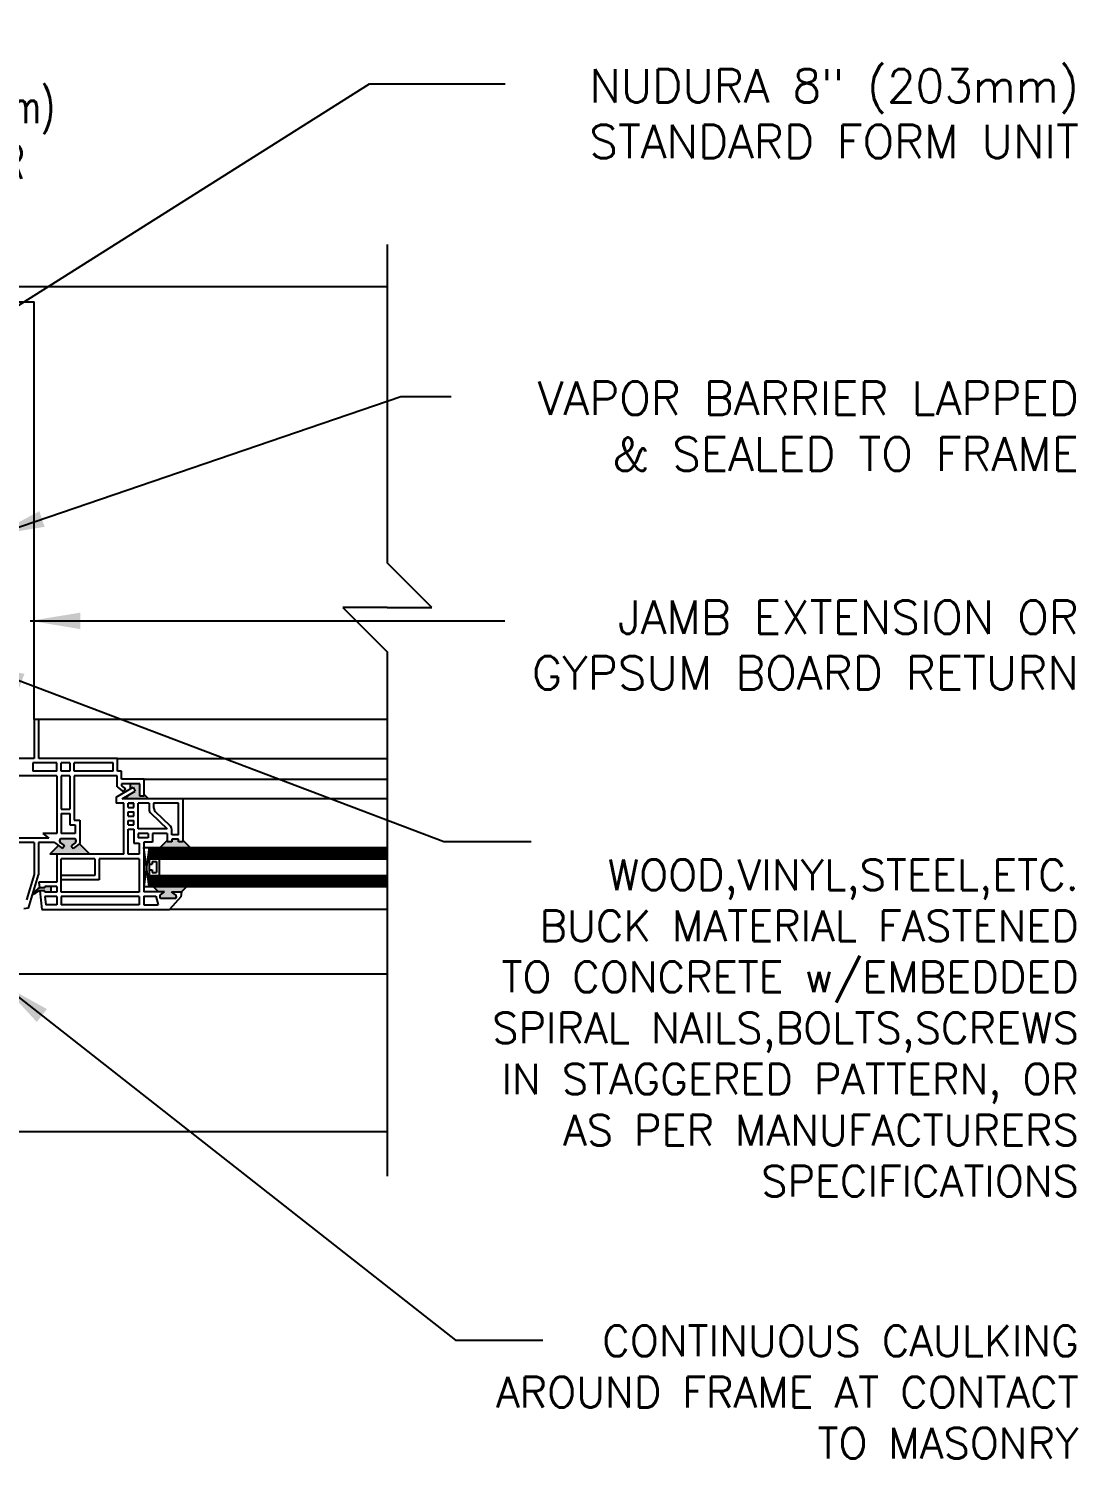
# Model space of a CAD drawing. Header units: inches. Extents: x 47.3 to 95.3, y 146.1 to 211.2.
# Drawn here: x 71.79 to 95.34, y 175.18 to 207.27 of the extents above; entities that cross this region are included whole.
import ezdxf

# ---------------------------------------------------------------- set-up
doc = ezdxf.new("R2010")
doc.units = ezdxf.units.IN
doc.header["$LTSCALE"] = 0.5
doc.header["$MEASUREMENT"] = 0
for name, color, linetype in [('HATCH', 12, 'Continuous'), ('LINE9', 9, 'Continuous'), ('TEXT', 4, 'Continuous')]:
    doc.layers.add(name, color=color, linetype=linetype)
doc.styles.add('DIM', font='romans.shx', dxfattribs={"width": 0.7})
doc.styles.get("Standard").update_dxf_attribs({"font": 'romans.shx', "height": 0.75})
doc.dimstyles.new('ext_12', dxfattribs={"dimscale": 12, "dimtxt": 0.075, "dimasz": 0.09375, "dimexe": 0.09375, "dimexo": 0.0625, "dimgap": 0.0625, "dimtad": 1, "dimdec": 1, "dimzin": 2, "dimdsep": 46, "dimlunit": 4, "dimtxsty": 'DIM', "dimcen": 0.09, "dimdle": 0.09375, "dimclrt": 4, "dimadec": 0, "dimazin": 0, "dimtfac": 1, "dimtdec": 1, "dimtmove": 2, "dimatfit": 3, "dimfxl": 0, "dimfrac": 2, "dimtolj": 1, "dimtzin": 0, "dimarcsym": 0})
doc.dimstyles.new('ext_8', dxfattribs={"dimscale": 8, "dimtxt": 0.09375, "dimasz": 0.09375, "dimexe": 0.09375, "dimexo": 0.0625, "dimgap": 0.0625, "dimtad": 1, "dimdec": 6, "dimzin": 3, "dimdsep": 46, "dimlunit": 4, "dimtxsty": 'DIM', "dimcen": 0.09, "dimdle": 0.09375, "dimclrt": 4, "dimadec": 0, "dimazin": 0, "dimtfac": 1, "dimtdec": 6, "dimtmove": 2, "dimatfit": 3, "dimfxl": 0, "dimfrac": 2, "dimtolj": 1, "dimtzin": 0, "dimarcsym": 0})

# ---------------------------------------------------------------- blocks, each defined once
blk = doc.blocks.new('*D3')
at = {"layer": 'Defpoints', "color": 0}
for p in [(69.323, 202.592), (69.323, 197.763), (67.823, 194.599)]:
    blk.add_point(p, dxfattribs=at)
at = {"layer": 'TEXT', "color": 0, "lineweight": -2}
for p, q in [((67.823, 195.099), (67.823, 203.342)), ((69.323, 198.263), (69.323, 203.342)), ((67.073, 202.592), (66.323, 202.592)), ((67.823, 202.592), (69.323, 202.592)), ((70.073, 202.592), (70.823, 202.592))]:
    blk.add_line(p, q, dxfattribs=at)
at = {"layer": 'TEXT', "color": 0}
for points in [[(67.073, 202.717), (67.073, 202.467), (67.823, 202.592)], [(70.073, 202.717), (70.073, 202.467), (69.323, 202.592)]]:
    blk.add_solid(points, dxfattribs=at)
at = {"layer": 'TEXT', "color": 4, "insert": (69.656, 204.903), "char_height": 0.75, "attachment_point": 5, "style": 'DIM'}
blk.add_mtext('\\A1;1 1/2"(38mm)\\PMIN. COVER', dxfattribs=at)

msp = doc.modelspace()

# ---------------------------------------------------------------- hatches: boundary and pattern name
at = {"layer": 'LINE9'}
h = msp.add_hatch(color=0, dxfattribs=at)
h.paths.add_polyline_path([(75.08181, 187.7452195, 0.5043242544), (75.0834626, 187.8293488), (74.9951728, 187.8983355), (75.2189236, 187.8983355), (75.336417, 188.0158289), (74.586041, 188.0158289), (74.7035344, 187.8983355), (74.8389228, 187.8983355), (74.7500525, 187.8288952, 0.4999166542), (74.7522856, 187.7452195)])
h.paths.add_polyline_path([(75.4107504, 188.8908289), (75.2556459, 189.0459333), (75.2556459, 189.0158289), (75.1556459, 189.0158289), (75.1556459, 189.0783289), (74.9993959, 189.0783289), (74.9993959, 189.0158289), (74.8993959, 189.0158289), (74.8993959, 189.0459333), (74.7442915, 188.8908289)])
h.paths.add_polyline_path([(74.4762709, 189.9845789), (74.3806459, 190.0802039), (74.3806459, 190.0470789), (74.2806459, 190.0470789), (74.2806459, 190.1095789), (74.2806459, 190.3220789), (74.0714961, 190.3220789), (74.0714961, 190.2078114), (74.1310045, 190.2424686), (74.1813309, 190.1560553), (74.0341134, 190.0703171), (73.9483752, 189.9845789)])
h.paths.add_polyline_path([(73.1599287, 188.7408289), (72.9274142, 188.9733434), (72.7898162, 188.8658289), (72.7456713, 188.9313355), (72.8345416, 189.0007758, 0.4999166542), (72.8323085, 189.0844516), (72.5027841, 189.0844516, 0.5043242544), (72.5011315, 189.0003222), (72.5894213, 188.9313355), (72.5452764, 188.8658289), (72.4572821, 188.9345847), (72.2635262, 188.7408289), (72.4214611, 188.7408289)])
h.paths.add_polyline_path([(72.2866076, 187.8908289), (72.2866076, 188.0158289), (72.1517541, 188.0158289), (72.1517541, 187.9845789), (72.0308393, 187.9845789, 0.0777667154), (71.8909884, 187.8756034), (71.8771323, 187.8290445, -0.0313551349), (72.0374083, 187.9220789), (72.1517541, 187.9220789), (72.1517541, 187.8908289)])

# ---------------------------------------------------------------- linework, layer by layer
at = {"layer": 'HATCH'}
for p, q in [((74.4964611, 188.8658289), (79.8396019, 188.8658289)), ((74.4964611, 188.8408289), (79.8396019, 188.8408289)), ((74.4964611, 188.8158289), (79.8396019, 188.8158289)), ((74.4964611, 188.7908289), (79.8396019, 188.7908289)), ((74.4964611, 188.7658289), (79.8396019, 188.7658289)), ((74.4964611, 188.7408289), (79.8396019, 188.7408289)), ((74.4964611, 188.7158289), (79.8396019, 188.7158289)), ((74.4964611, 188.6908289), (79.8396019, 188.6908289)), ((74.4964611, 188.6658289), (79.8396019, 188.6658289)), ((74.4964611, 188.2408289), (79.8396019, 188.2408289)), ((74.4964611, 188.2158289), (79.8396019, 188.2158289)), ((74.4964611, 188.1908289), (79.8396019, 188.1908289)), ((74.4964611, 188.1658289), (79.8396019, 188.1658289)), ((74.4964611, 188.1408289), (79.8396019, 188.1408289)), ((74.4964611, 188.1158289), (79.8396019, 188.1158289)), ((74.4964611, 188.0908289), (79.8396019, 188.0908289)), ((74.4964611, 188.0658289), (79.8396019, 188.0658289)), ((74.4964611, 188.0408289), (79.8396019, 188.0408289))]:
    msp.add_line(p, q, dxfattribs=at)
at = {"layer": 'LINE9'}
for p, q in [((79.8396019, 202.4251862), (79.8396019, 195.281649)), ((68.5753142, 201.4822359), (79.8396019, 201.4822359)), ((49.2003142, 201.141024), (71.9097538, 201.141024)), ((71.9097538, 191.7658406), (71.9097538, 201.1384859)), ((80.8396019, 194.281649), (79.8396019, 195.281649)), ((79.8396019, 194.281649), (78.8396019, 194.281649)), ((78.8396019, 194.281649), (79.8396019, 193.281649)), ((79.8396019, 194.281649), (80.8396019, 194.281649)), ((79.8383767, 193.281649), (79.8358386, 181.5134859)), ((71.9097538, 191.7658406), (71.9097538, 190.8908406)), ((72.0097538, 191.7658406), (71.9097538, 191.7658406)), ((71.9097538, 191.7658406), (71.9097538, 190.8908406)), ((79.8396019, 191.7661422), (72.0097538, 191.7658406)), ((72.0097538, 191.7658406), (72.0097538, 190.8908406)), ((71.9097538, 190.8908406), (71.4097538, 190.8908406)), ((72.4214611, 190.7908406), (71.8847538, 190.7908406)), ((71.8847538, 190.7908406), (71.8847538, 190.6033406)), ((73.7847538, 190.8908406), (72.0134165, 190.8908406)), ((72.4214611, 190.6033406), (72.4214611, 190.7908406)), ((72.5214611, 190.6033406), (72.5214611, 190.7908406)), ((72.7089611, 190.7908406), (72.5214611, 190.7908406)), ((72.7089611, 190.7908406), (72.7089611, 190.6033406)), ((73.6847538, 190.7908406), (72.8089611, 190.7908406)), ((72.8089611, 190.6033406), (72.8089611, 190.7908406)), ((73.6847538, 190.6033406), (73.6847538, 190.7908406)), ((73.7847538, 190.6033406), (73.7847538, 190.8908406)), ((73.7847538, 190.8908406), (79.8396019, 190.8908406)), ((72.4214611, 190.5033406), (71.4097538, 190.5033406)), ((72.4214611, 190.6033406), (71.8847538, 190.6033406)), ((72.4214611, 190.5033406), (72.4214611, 189.2093332)), ((72.7089611, 190.6033406), (72.5214611, 190.6033406)), ((72.7089611, 190.5033406), (72.5214611, 190.5033406)), ((72.5214611, 190.5033406), (72.5214611, 189.7533406)), ((72.7089611, 190.5033406), (72.7089611, 189.7533406)), ((73.6847538, 190.6033406), (72.8089611, 190.6033406)), ((73.7722538, 190.5033406), (72.8089611, 190.5033406)), ((72.8089611, 190.5033406), (72.8089611, 189.5033406)), ((73.7722538, 190.2533406), (73.7722538, 190.5033406)), ((73.8722538, 190.6033406), (73.7847538, 190.6033406)), ((73.8722538, 190.4220789), (73.8722538, 190.6033406)), ((74.3806459, 190.4220789), (73.8722538, 190.4220789)), ((74.3806459, 190.0470789), (74.3806459, 190.4220789)), ((74.3806459, 190.4220789), (79.8396019, 190.4220789)), ((73.7556459, 190.0238629), (74.1310045, 190.2424686)), ((73.7556459, 190.0238629), (73.7556459, 189.8845789)), ((73.7722538, 190.2533406), (73.9163987, 190.1407105)), ((74.2806459, 190.3220789), (73.8722538, 190.3220789)), ((73.8722538, 190.3220789), (73.8722538, 190.2752039)), ((73.8722538, 190.2752039), (73.9605436, 190.2062172)), ((73.8868959, 189.9845789), (74.1813309, 190.1560553)), ((73.9605436, 190.2062172), (73.9163987, 190.1407105)), ((74.0341134, 190.0703171), (73.9483752, 189.9845789)), ((74.0714961, 190.2078114), (74.0714961, 190.3220789)), ((74.1310045, 190.2424686), (74.1813309, 190.1560553)), ((74.2806459, 190.0470789), (74.2806459, 190.3220789)), ((74.2806459, 190.0470789), (74.2806459, 190.1095789)), ((74.3806459, 190.0470789), (74.2806459, 190.0470789)), ((74.3806459, 190.0802039), (74.4762709, 189.9845789)), ((72.5214611, 189.7533406), (72.7089611, 189.7533406)), ((73.9214611, 189.8845789), (73.7556459, 189.8845789)), ((75.2556459, 189.9845789), (73.8868959, 189.9845789)), ((73.9214611, 188.7408289), (73.9214611, 189.8845789)), ((74.0214611, 189.7908289), (74.0214611, 189.8845789)), ((74.1464611, 189.8845789), (74.0214611, 189.8845789)), ((74.0214611, 189.8845789), (74.1464611, 189.8845789)), ((74.0214611, 189.7908289), (74.1464611, 189.7908289)), ((74.0214611, 189.5970789), (74.0214611, 189.6908289)), ((74.0214611, 189.6908289), (74.1464611, 189.6908289)), ((74.1464611, 189.7908289), (74.1464611, 189.8845789)), ((74.1464611, 189.5970789), (74.1464611, 189.6908289)), ((74.2464611, 189.3095789), (74.2464611, 189.8845789)), ((74.4931459, 189.8845789), (74.2464611, 189.8845789)), ((74.4931459, 189.8845789), (74.4931459, 189.7505935)), ((75.1556459, 189.8845789), (74.5931459, 189.8845789)), ((74.5931459, 189.8845789), (74.5931459, 189.7934052)), ((74.6318695, 189.7029542), (74.9606723, 189.389327)), ((75.1556459, 189.1783289), (75.1556459, 189.8845789)), ((79.8396019, 189.9847768), (75.2556459, 189.9847768)), ((75.2556459, 189.0158289), (75.2556459, 189.9845789)), ((72.5214611, 189.6533406), (72.5214611, 189.2093332)), ((72.5214611, 189.6533406), (72.7089611, 189.6533406)), ((72.7089611, 189.6533406), (72.7089611, 189.4033406)), ((72.7089611, 189.4033406), (72.8339611, 189.4033406)), ((72.8089611, 189.5033406), (72.9339611, 189.5033406)), ((72.8339611, 189.4033406), (72.8339611, 189.2093332)), ((72.9339611, 189.5033406), (72.9339611, 188.9784589)), ((74.0214611, 189.5970789), (74.1464611, 189.5970789)), ((74.0214611, 189.4033289), (74.0214611, 189.4970789)), ((74.0214611, 189.4970789), (74.1464611, 189.4970789)), ((74.0214611, 189.4033289), (74.1464611, 189.4033289)), ((74.1464611, 189.4033289), (74.1464611, 189.4970789)), ((74.5318695, 189.6601425), (74.8993959, 189.3095789)), ((72.2413069, 189.1033406), (71.4097538, 189.1033406)), ((72.4214611, 189.2093332), (72.1056565, 189.2093332)), ((72.1056565, 189.2093332), (72.2413069, 189.1033406)), ((72.8323085, 189.0844516), (72.5027841, 189.0844516)), ((72.8339611, 189.2093332), (72.5214611, 189.2093332)), ((74.0214611, 188.7408289), (74.0214611, 189.3033289)), ((74.0214611, 189.3033289), (74.1464611, 189.3033289)), ((74.1464611, 189.3033289), (74.1464611, 188.9908289)), ((74.8993959, 189.3095789), (74.2464611, 189.3095789)), ((74.2464611, 189.2095789), (74.2464611, 189.1095789)), ((74.4714611, 189.2095789), (74.2464611, 189.2095789)), ((74.4714611, 189.1095789), (74.2464611, 189.1095789)), ((74.4714611, 189.2095789), (74.4714611, 189.1095789)), ((74.5714611, 189.2095789), (74.5714611, 189.0095789)), ((74.8993959, 189.2095789), (74.5714611, 189.2095789)), ((74.8993959, 189.0459333), (74.7442915, 188.8908289)), ((74.8993959, 189.2095789), (74.8993959, 189.0158289)), ((74.9993959, 189.1783289), (74.9993959, 189.298876)), ((75.1556459, 189.1783289), (74.9993959, 189.1783289)), ((75.1556459, 189.0783289), (74.9993959, 189.0783289)), ((74.9993959, 189.0783289), (74.9993959, 189.0158289)), ((75.1556459, 189.0158289), (75.1556459, 189.0783289)), ((75.2556459, 189.0459333), (75.4107504, 188.8908289)), ((71.9097538, 189.0033406), (71.4097538, 189.0033406)), ((71.9097538, 189.0033406), (71.9097538, 188.2892415)), ((72.3692878, 189.0033406), (72.0097538, 189.0033406)), ((72.0097538, 189.0033406), (72.0097538, 188.274677)), ((72.4572821, 188.9345847), (72.2635262, 188.7408289)), ((72.4214611, 188.7408289), (72.2635262, 188.7408289)), ((72.3692878, 189.0033406), (72.5452764, 188.8658289)), ((73.9214611, 188.7408289), (72.4214611, 188.7408289)), ((72.4214611, 188.7408289), (72.4214611, 188.1158289)), ((72.5011315, 189.0003222), (72.5894213, 188.9313355)), ((72.5894213, 188.9313355), (72.5452764, 188.8658289)), ((72.8339611, 189.0003222), (72.7456713, 188.9313355)), ((72.7456713, 188.9313355), (72.7898162, 188.8658289)), ((72.9339611, 188.9784589), (72.7898162, 188.8658289)), ((72.9274142, 188.9733434), (73.1599287, 188.7408289)), ((74.2714611, 188.7408289), (74.0214611, 188.7408289)), ((74.2714611, 188.7408289), (74.0214611, 188.7408289)), ((74.1464611, 188.9908289), (74.2714611, 188.9908289)), ((74.2714611, 188.9908289), (74.2714611, 188.7408289)), ((74.3714611, 189.0095789), (74.3714611, 187.8983355)), ((74.5714611, 189.0095789), (74.3714611, 189.0095789)), ((74.3714611, 188.8908289), (79.8396019, 188.8908289)), ((74.3714611, 188.8908289), (74.3714611, 188.6408289)), ((74.4964611, 188.8908289), (74.3714611, 188.0158289)), ((74.4964611, 188.0158289), (74.3714611, 188.8908289)), ((74.4964611, 188.8908289), (74.4964611, 188.0158289)), ((74.9993959, 189.0158289), (74.8993959, 189.0158289)), ((75.2556459, 189.0158289), (75.1556459, 189.0158289)), ((73.2714611, 188.6408289), (72.5214611, 188.6408289)), ((72.5214611, 187.8908289), (72.5214611, 188.6408289)), ((73.2714611, 188.6408289), (73.2714611, 188.3666863)), ((73.2714611, 188.6408289), (73.2714611, 188.2658289)), ((74.2714611, 188.6408289), (73.3714611, 188.6408289)), ((73.3714611, 188.6408289), (73.3714611, 188.1658289)), ((74.2714611, 188.6408289), (74.2714611, 187.8908289)), ((74.4964611, 188.6408289), (79.8396019, 188.6408289)), ((74.4964611, 188.5158289), (74.5589611, 188.5158289)), ((74.5589611, 188.5783289), (74.6589611, 188.5783289)), ((74.5589611, 188.5783289), (74.5589611, 188.5158289)), ((74.6589611, 188.5783289), (74.6589611, 188.3283289)), ((74.7214611, 188.6408289), (74.7214611, 188.2658289)), ((71.9097538, 188.2892415), (71.7384073, 187.7134859)), ((71.787623, 187.528277), (72.0097538, 188.274677)), ((72.0170443, 188.1158289), (72.0308393, 187.9845789)), ((72.4214611, 188.1158289), (72.0170443, 188.1158289)), ((73.2714611, 188.2658289), (72.5214611, 188.2658289)), ((73.3714611, 188.1658289), (72.5214611, 188.1658289)), ((74.4964611, 188.3908289), (74.5589611, 188.3908289)), ((74.4964611, 188.2658289), (79.8396019, 188.2658289)), ((74.5589611, 188.3908289), (74.5589611, 188.3283289)), ((74.5589611, 188.3283289), (74.6589611, 188.3283289)), ((72.1517541, 187.9845789), (72.0308393, 187.9845789)), ((72.0374083, 187.9220789), (72.0814207, 187.5033289)), ((72.1517541, 187.9220789), (72.0374083, 187.9220789)), ((72.4214611, 188.0158289), (72.1517541, 188.0158289)), ((72.1517541, 187.9845789), (72.1517541, 188.0158289)), ((72.1517541, 187.8908289), (72.1517541, 187.9220789)), ((72.4214611, 187.8908289), (72.1517541, 187.8908289)), ((72.4214611, 187.7908289), (72.1517541, 187.7908289)), ((72.1517541, 187.7908289), (72.1714611, 187.6033289)), ((72.2866076, 188.0158289), (72.2866076, 187.8908289)), ((72.4214611, 188.0158289), (72.4214611, 187.8908289)), ((72.4214611, 187.7908289), (72.4214611, 187.6033289)), ((74.2714611, 187.8908289), (72.5214611, 187.8908289)), ((74.2714611, 187.7908289), (72.5214611, 187.7908289)), ((72.5214611, 187.7908289), (72.5214611, 187.6033289)), ((74.2714611, 187.7908289), (74.2714611, 187.6033289)), ((74.3714611, 188.0158289), (79.8396019, 188.0158289)), ((74.8389228, 187.8983355), (74.3714611, 187.8983355)), ((74.3714611, 187.7983355), (74.6454468, 187.7983355)), ((74.3714611, 187.7983355), (74.3714611, 187.6033289)), ((74.7035344, 187.8983355), (74.586041, 188.0158289)), ((74.6454468, 187.7983355), (74.698332, 187.6033289)), ((74.750633, 187.8293488), (74.8389228, 187.8983355)), ((75.2038504, 187.7861321), (74.9526461, 187.5033289)), ((75.0834626, 187.8293488), (74.9951728, 187.8983355)), ((74.9951728, 187.8983355), (75.2189236, 187.8983355)), ((75.2189236, 187.8983355), (75.2038504, 187.7861321)), ((75.2189236, 187.8983355), (75.336417, 188.0158289)), ((71.787623, 187.528277), (71.6772979, 187.5141987)), ((72.0814207, 187.5033289), (74.9526461, 187.5033289)), ((72.4214611, 187.6033289), (72.1714611, 187.6033289)), ((74.2714611, 187.6033289), (72.5214611, 187.6033289)), ((74.3714611, 187.6033289), (74.698332, 187.6033289)), ((75.08181, 187.7452195), (74.7522856, 187.7452195)), ((79.8396019, 187.5037703), (74.9526461, 187.5033289)), ((79.8383767, 186.0513619), (71.0715509, 186.0511708)), ((71.0690128, 182.5134859), (79.8360221, 182.5134859))]:
    msp.add_line(p, q, dxfattribs=at)
for centre, radius, start, end in [((74.6181459, 189.7505935), 0.125, 180, 226.35319195), ((74.7181459, 189.7934052), 0.125, 180, 226.35319195), ((74.8743959, 189.298876), 0.125, 0, 46.35319195), ((72.5330547, 189.041776), 0.0523212, 125.34881942, 232.40048886), ((72.8020379, 189.041776), 0.0523212, 307.59951114, 54.65118058), ((72.6983206, 186.5989094), 1.4790478, 116.54175241, 123.7254664), ((72.3091233, 187.4832254), 0.5734086, 119.03314261, 136.82016194), ((74.7825562, 187.787895), 0.0523212, 127.59951114, 234.65118058), ((75.0515394, 187.787895), 0.0523212, 305.34881942, 52.40048886)]:
    msp.add_arc(centre, radius, start, end, dxfattribs=at)

# ---------------------------------------------------------------- texts
at = {"layer": 'TEXT', "char_height": 0.75, "width": 14.394399541, "attachment_point": 6}
for s, insert in [('\\A1; NUDURA 8" (203mm) STANDARD FORM UNIT', (95.3688072, 205.365039)), ('\\A1;VAPOR BARRIER LAPPED & SEALED TO FRAME', (95.3688072, 198.3503986)), ('\\A1;JAMB EXTENSION OR GYPSUM BOARD RETURN ', (95.3688072, 193.4375525)), ('{\\H0.9167x;WOOD,VINYL,STEEL,ETC. BUCK MATERIAL FASTENED TO CONCRETE w/EMBEDDED SPIRAL NAILS,BOLTS,SCREWS IN STAGGERED PATTERN, OR AS PER MANUFACTURERS SPECIFICATIONS}', (95.3688072, 184.8416507)), ('{\\H0.9167x;CONTINUOUS CAULKING AROUND FRAME AT CONTACT TO MASONRY}', (95.3650439, 176.668589))]:
    msp.add_mtext(s, dxfattribs=dict(at, insert=insert))

# ---------------------------------------------------------------- dimensions: what is measured, and where the dimension line sits
at = {"layer": 'TEXT'}
dim = msp.add_linear_dim(base=(69.3227761, 202.591585), p1=(67.8227761, 194.5992884), p2=(69.3227761, 197.7634859), text='<>(38mm)\\PMIN. COVER', dimstyle='ext_8', dxfattribs=at)
dim.commit()
dim.dimension.update_dxf_attribs({"geometry": '*D3', "text_midpoint": (69.6558689, 204.9031545), "dimtype": 160})

# ---------------------------------------------------------------- leaders
for points in [[(69.0096812, 199.4509859), (79.4403286, 206.03405), (82.4836413, 206.03405)], [(71.0217318, 195.9027983), (80.1481241, 199.0132348), (81.2735723, 199.0132348)], [(71.8253142, 193.9794302), (82.4794784, 193.9794302)], [(70.5753142, 193.016024), (81.1109622, 189.0231558), (83.0726613, 189.0231558)], [(71.1981488, 185.8148071), (81.3744351, 177.8341242), (83.3361343, 177.8341242)]]:
    msp.add_leader(points, dimstyle='ext_12', override={"dimgap": 0.0625, "dimtad": 0}, dxfattribs=at)

doc.saveas('drawing.dxf')
